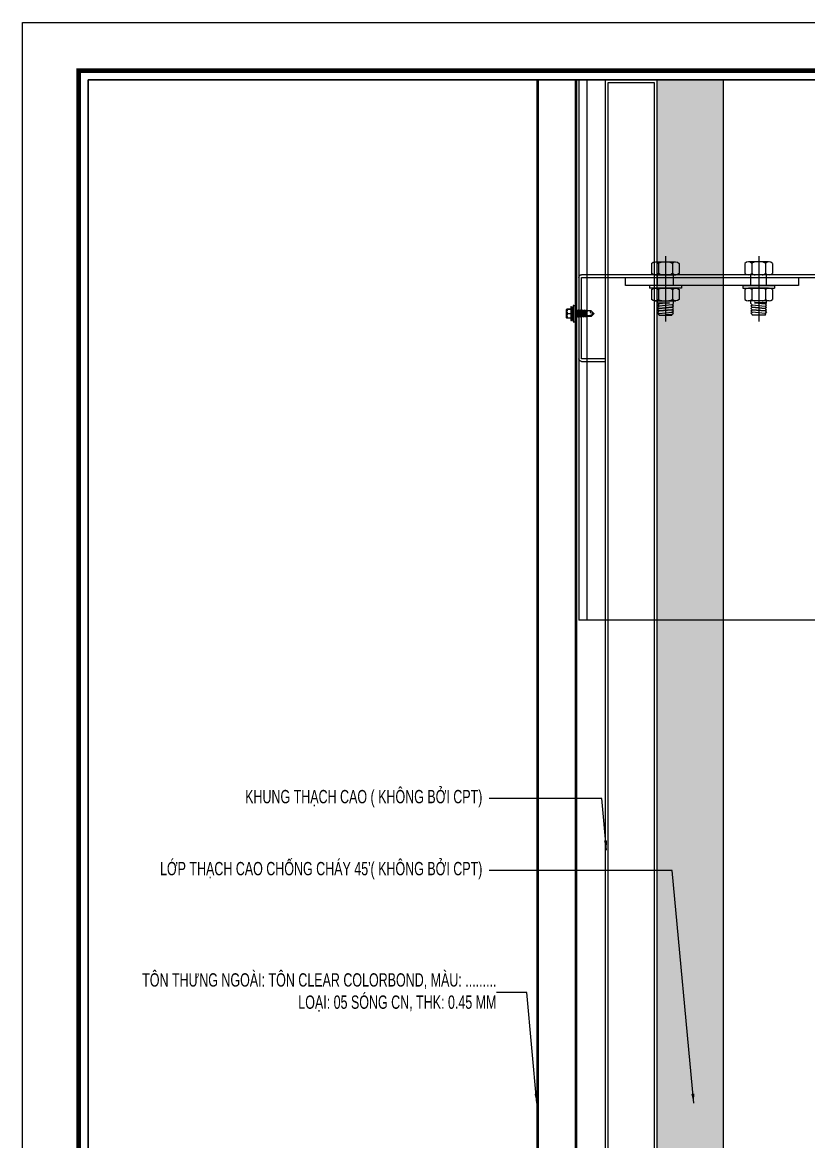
# Model space of a CAD drawing. Header units: inches. Extents: x 315041 to 662841, y -45540 to -35018.
# Drawn here: x 333767.4 to 333915, y -36900 to -36690 of the extents above; entities that cross this region are included whole.
import ezdxf

# ---------------------------------------------------------------- set-up
doc = ezdxf.new("R2010")
doc.units = ezdxf.units.IN
doc.header["$MEASUREMENT"] = 0
doc.linetypes.add('CENTER2', pattern=[28.575, 19.05, -3.175, 3.175, -3.175])
for name, color, linetype in [('2', 2, 'Continuous'), ('251', 251, 'Continuous'), ('3', 3, 'Continuous'), ('5', 5, 'Continuous'), ('7', 7, 'Continuous'), ('8', 8, 'Continuous'), ('BAO KHUNG', 31, 'Continuous'), ('STRUCTURE', 1, 'Continuous')]:
    doc.layers.add(name, color=color, linetype=linetype)
doc.styles.add('ST1H', font='vnshxh.shx', dxfattribs={"width": 0.7})
doc.dimstyles.new('3', dxfattribs={"dimtxt": 3.5, "dimasz": 1.8, "dimexe": 1, "dimexo": 0, "dimgap": 1, "dimtad": 1, "dimdec": 0, "dimlfac": 3, "dimzin": 0, "dimdsep": 46, "dimtxsty": 'ST1H', "dimblk": 'OBLIQUE', "dimcen": 1, "dimdle": 1, "dimclrd": 8, "dimclre": 8, "dimclrt": 3, "dimadec": 0, "dimazin": 0, "dimtfac": 1, "dimtdec": 0, "dimtix": 1, "dimtofl": 0, "dimtmove": 1, "dimatfit": 3, "dimfxl": 0.18, "dimtolj": 1, "dimtzin": 0, "dimlwd": -1, "dimlwe": -1, "dimarcsym": 1})

# ---------------------------------------------------------------- blocks, each defined once
blk = doc.blocks.new('*U158')
at = {"layer": '251'}
h = blk.add_hatch(color=256, dxfattribs=at)
h.paths.add_polyline_path([(-0.0533, -0.0404), (-0.0533, -0.0433, -0.192582), (-0.0476, -0.0289, -0.192582), (-0.0533, -0.0144)])
h.paths.add_polyline_path([(-0.0533, 0.0144, -0.192582), (-0.0476, 0.0289, -0.192582), (-0.0533, 0.0433)])
h = blk.add_hatch(color=256, dxfattribs=at)
h.paths.add_polyline_path([(0.0559, -0.0404), (0.0559, -0.0433, -0.192582), (0.0617, -0.0289, -0.192582), (0.0559, -0.0144)])
h.paths.add_polyline_path([(0.0559, 0.0144, -0.192582), (0.0617, 0.0289, -0.192582), (0.0559, 0.0433)])
at = {"layer": '5', "linetype": 'CENTER2', "ltscale": 0.2}
blk.add_line((-0.0773, 0), (0.1944, 0), dxfattribs=at)
at = {"layer": '8'}
for p, q in [((-0.0476, 0.0578), (-0.0058, 0.0578)), ((0.0444, -0.0664), (0.0444, 0.0664)), ((0.0444, 0.0664), (0.0559, 0.0664)), ((0.0559, -0.0664), (0.0559, 0.0664)), ((0.0617, 0.0578), (0.1034, 0.0578)), ((-0.0533, 0.0404), (-0.0533, -0.0404)), ((-0.0476, 0.0289), (-0.0058, 0.0289)), ((0, 0.0433), (0, -0.0433)), ((0.0444, 0.0333), (0, 0.0333)), ((0.0559, 0.0404), (0.0559, -0.0404)), ((0.0617, 0.0289), (0.1034, 0.0289)), ((0.1092, 0.0433), (0.1092, -0.0433)), ((0.1168, 0.0333), (0.1092, 0.0333)), ((0.1211, 0.0267), (0.1168, 0.0333)), ((0.1168, 0.0333), (0.1168, -0.0167)), ((0.1168, -0.0167), (0.1211, 0.0267)), ((0.1268, 0.0333), (0.1211, 0.0267)), ((0.1311, 0.0267), (0.1268, 0.0333)), ((0.1639, 0.03), (0.1611, 0.0267)), ((0.1691, 0.0267), (0.1639, 0.03)), ((0.1658, -0.0267), (0.1674, 0)), ((0.1691, 0), (0.1674, 0)), ((0.1674, 0), (0.1691, 0)), ((0.1691, 0.0267), (0.1691, -0.0267)), ((-0.0476, -0.0289), (-0.0058, -0.0289)), ((-0.0476, -0.0289), (-0.0058, -0.0289)), ((0.0444, -0.0333), (0, -0.0333)), ((0.0617, -0.0289), (0.1034, -0.0289)), ((0.0617, -0.0289), (0.1034, -0.0289)), ((0.1201, -0.0333), (0.1092, -0.0333)), ((0.1258, -0.0267), (0.1201, -0.0333)), ((0.1601, -0.0333), (0.1558, -0.0267)), ((0.1658, -0.0267), (0.1601, -0.0333)), ((0.1658, -0.0267), (0.1691, -0.0267)), ((-0.0476, -0.0578), (-0.0058, -0.0578)), ((0.0444, -0.0664), (0.0559, -0.0664)), ((0.0617, -0.0578), (0.1034, -0.0578))]:
    blk.add_line(p, q, dxfattribs=at)
for points in [[(0.1358, -0.0267), (0.1301, -0.0333), (0.1258, -0.0267), (0.1311, 0.0267), (0.1368, 0.0333), (0.1411, 0.0267)], [(0.1458, -0.0267), (0.1401, -0.0333), (0.1358, -0.0267), (0.1411, 0.0267), (0.1468, 0.0333), (0.1511, 0.0267)], [(0.1558, -0.0267), (0.1501, -0.0333), (0.1458, -0.0267), (0.1511, 0.0267), (0.1568, 0.0333), (0.1611, 0.0267)]]:
    blk.add_lwpolyline(points, close=True, dxfattribs=at)
for centre, start, end in [((-0.0324, 0.0433), 136.3972, 223.6028), ((-0.0209, 0.0433), 316.3972, 43.6028), ((0.0768, 0.0433), 136.3972, 223.6028), ((0.0883, 0.0433), 316.3972, 43.6028), ((-0.0324, 0.0144), 136.3972, 180), ((-0.0209, 0.0144), 0, 43.6028), ((0.0768, 0.0144), 136.3972, 180), ((0.0883, 0.0144), 0, 43.6028), ((-0.0324, -0.0144), 180, 223.6028), ((-0.0324, -0.0433), 136.3972, 223.6028), ((-0.0209, -0.0144), 316.3972, 0), ((-0.0209, -0.0433), 316.3972, 43.6028), ((0.0768, -0.0144), 180, 223.6028), ((0.0768, -0.0433), 136.3972, 223.6028), ((0.0883, -0.0144), 316.3972, 0), ((0.0883, -0.0433), 316.3972, 43.6028)]:
    blk.add_arc(centre, 0.0209, start, end, dxfattribs=at)
blk = doc.blocks.new('*U159')
at = {"layer": '251'}
h = blk.add_hatch(color=256, dxfattribs=at)
h.paths.add_polyline_path([(-0.0533, -0.0404), (-0.0533, -0.0433, -0.192582), (-0.0476, -0.0289, -0.192582), (-0.0533, -0.0144)])
h.paths.add_polyline_path([(-0.0533, 0.0144, -0.192582), (-0.0476, 0.0289, -0.192582), (-0.0533, 0.0433)])
h = blk.add_hatch(color=256, dxfattribs=at)
h.paths.add_polyline_path([(0.0559, -0.0404), (0.0559, -0.0433, -0.192582), (0.0617, -0.0289, -0.192582), (0.0559, -0.0144)])
h.paths.add_polyline_path([(0.0559, 0.0144, -0.192582), (0.0617, 0.0289, -0.192582), (0.0559, 0.0433)])
at = {"layer": '5', "linetype": 'CENTER2', "ltscale": 0.2}
blk.add_line((-0.0773, 0), (0.1944, 0), dxfattribs=at)
at = {"layer": '8'}
for p, q in [((-0.0476, 0.0578), (-0.0058, 0.0578)), ((0.0444, -0.0664), (0.0444, 0.0664)), ((0.0444, 0.0664), (0.0559, 0.0664)), ((0.0559, -0.0664), (0.0559, 0.0664)), ((0.0617, 0.0578), (0.1034, 0.0578)), ((-0.0533, 0.0404), (-0.0533, -0.0404)), ((-0.0476, 0.0289), (-0.0058, 0.0289)), ((0, 0.0433), (0, -0.0433)), ((0.0444, 0.0333), (0, 0.0333)), ((0.0559, 0.0404), (0.0559, -0.0404)), ((0.0617, 0.0289), (0.1034, 0.0289)), ((0.1092, 0.0433), (0.1092, -0.0433)), ((0.1168, 0.0333), (0.1092, 0.0333)), ((0.1211, 0.0267), (0.1168, 0.0333)), ((0.1168, 0.0333), (0.1168, -0.0167)), ((0.1168, -0.0167), (0.1211, 0.0267)), ((0.1268, 0.0333), (0.1211, 0.0267)), ((0.1311, 0.0267), (0.1268, 0.0333)), ((0.1639, 0.03), (0.1611, 0.0267)), ((0.1691, 0.0267), (0.1639, 0.03)), ((0.1658, -0.0267), (0.1674, 0)), ((0.1691, 0), (0.1674, 0)), ((0.1674, 0), (0.1691, 0)), ((0.1691, 0.0267), (0.1691, -0.0267)), ((-0.0476, -0.0289), (-0.0058, -0.0289)), ((-0.0476, -0.0289), (-0.0058, -0.0289)), ((0.0444, -0.0333), (0, -0.0333)), ((0.0617, -0.0289), (0.1034, -0.0289)), ((0.0617, -0.0289), (0.1034, -0.0289)), ((0.1201, -0.0333), (0.1092, -0.0333)), ((0.1258, -0.0267), (0.1201, -0.0333)), ((0.1601, -0.0333), (0.1558, -0.0267)), ((0.1658, -0.0267), (0.1601, -0.0333)), ((0.1658, -0.0267), (0.1691, -0.0267)), ((-0.0476, -0.0578), (-0.0058, -0.0578)), ((0.0444, -0.0664), (0.0559, -0.0664)), ((0.0617, -0.0578), (0.1034, -0.0578))]:
    blk.add_line(p, q, dxfattribs=at)
for points in [[(0.1358, -0.0267), (0.1301, -0.0333), (0.1258, -0.0267), (0.1311, 0.0267), (0.1368, 0.0333), (0.1411, 0.0267)], [(0.1458, -0.0267), (0.1401, -0.0333), (0.1358, -0.0267), (0.1411, 0.0267), (0.1468, 0.0333), (0.1511, 0.0267)], [(0.1558, -0.0267), (0.1501, -0.0333), (0.1458, -0.0267), (0.1511, 0.0267), (0.1568, 0.0333), (0.1611, 0.0267)]]:
    blk.add_lwpolyline(points, close=True, dxfattribs=at)
for centre, start, end in [((-0.0324, 0.0433), 136.3972, 223.6028), ((-0.0209, 0.0433), 316.3972, 43.6028), ((0.0768, 0.0433), 136.3972, 223.6028), ((0.0883, 0.0433), 316.3972, 43.6028), ((-0.0324, 0.0144), 136.3972, 180), ((-0.0209, 0.0144), 0, 43.6028), ((0.0768, 0.0144), 136.3972, 180), ((0.0883, 0.0144), 0, 43.6028), ((-0.0324, -0.0144), 180, 223.6028), ((-0.0324, -0.0433), 136.3972, 223.6028), ((-0.0209, -0.0144), 316.3972, 0), ((-0.0209, -0.0433), 316.3972, 43.6028), ((0.0768, -0.0144), 180, 223.6028), ((0.0768, -0.0433), 136.3972, 223.6028), ((0.0883, -0.0144), 316.3972, 0), ((0.0883, -0.0433), 316.3972, 43.6028)]:
    blk.add_arc(centre, 0.0209, start, end, dxfattribs=at)
blk = doc.blocks.new('Short_Self_drilling')
at = {"layer": 'STRUCTURE', "color": 1, "linetype": 'Continuous'}
for p, q in [((6.43, 1.74), (-6.43, 1.73)), ((5.14, 3.76), (-5.14, 3.75)), ((-2.57, 2.9), (-5.14, 2.9)), ((-3.43, 3.75), (-3.43, 6.75)), ((3, 7.19), (-3, 7.18)), ((2.57, 2.9), (-2.57, 2.9)), ((-2.14, 2.8), (-2.14, 2.9)), ((6.25, 0), (0, 0)), ((2.15, 2.8), (2.15, 2.9)), ((2.16, -0.5), (2.15, 0.01)), ((5.14, 2.9), (2.57, 2.9)), ((3.43, 3.76), (3.42, 6.76)), ((2.99, -1.17), (-2.7, -0.23)), ((2.99, -2.7), (-2.7, -1.76)), ((2.99, -4.23), (-2.7, -3.28)), ((2.99, -5.75), (-2.7, -4.81)), ((2.99, -7.28), (-2.7, -6.33)), ((-1.91, -7.99), (-2.7, -7.86)), ((-2.14, -1.38), (-2.14, -0.87)), ((-2.14, -2.91), (-2.14, -2.39)), ((-2.14, -4.43), (-2.14, -3.92)), ((-2.13, -5.96), (-2.14, -5.44)), ((-2.14, -12.33), (-2.14, -8.48)), ((-2.13, -7.49), (-2.13, -6.97)), ((3, -8.8), (-1.14, -8.12)), ((2.16, -2.03), (2.16, -1.51)), ((2.16, -3.55), (2.16, -3.04)), ((2.16, -5.08), (2.16, -4.56)), ((2.16, -6.6), (2.16, -6.09)), ((2.16, -8.13), (2.16, -7.61)), ((2.15, -12.31), (2.15, -9.14))]:
    blk.add_line(p, q, dxfattribs=at)
blk.add_lwpolyline([(6.43, 1.31), (6.43, 1.74), (2.14, 2.81), (-2.14, 2.8), (-6.43, 1.73), (-6.43, 1.3)], close=True, dxfattribs=at)
for points in [[(-6.43, 1.3, -0.088869), (-6.25, 0), (0, 0)], [(-0.13, 3.76), (-0.33, 6.23, 0.338878), (-3.14, 6.23), (-3.33, 3.75)], [(3.3, 3.76), (3.1, 6.23, 0.338878), (0.29, 6.23), (0.1, 3.76)], [(-0.08, -14.04), (-1.04, -12.24, -0.148657), (-1.4, -11.2), (-1.95, -7.72, -0.815006), (-1.21, -7.77, 0.150833), (-0.85, -8.68)], [(2.15, -12.31), (0.17, -14.24, -0.333596), (-0.17, -14.24), (-2.14, -12.33)], [(2.15, -12.31), (1.71, -11.7, 0.52242), (0.88, -11.71), (-0.17, -14.24)]]:
    blk.add_lwpolyline(points, format="xyb", dxfattribs=at)
for points in [[(2.99, -1.17), (2.16, -1.51), (-2.14, -0.85), (-2.7, -0.23), (-2.36, 0)], [(2.99, -2.7), (2.16, -3.04), (-2.14, -2.37), (-2.7, -1.76), (-2.14, -1.38), (2.16, -2.03), (2.99, -2.7)], [(2.99, -4.23), (2.16, -4.56), (-2.14, -3.9), (-2.7, -3.28), (-2.14, -2.91), (2.16, -3.55), (2.99, -4.23)], [(2.99, -5.75), (2.16, -6.09), (-2.14, -5.43), (-2.7, -4.81), (-2.14, -4.43), (2.16, -5.08), (2.99, -5.75)], [(2.99, -7.28), (2.16, -7.62), (-2.14, -6.95), (-2.7, -6.33), (-2.13, -5.96), (2.16, -6.6), (2.99, -7.28)], [(-1.82, -8.53), (-2.14, -8.48), (-2.7, -7.86), (-2.13, -7.49), (-1.83, -7.53)], [(-1.26, -7.62), (2.16, -8.13), (3, -8.8)], [(-1.18, 0), (2.16, -0.5), (2.99, -1.17)], [(3, -8.8), (2.16, -9.14), (-0.85, -8.68)]]:
    blk.add_lwpolyline(points, dxfattribs=at)
for centre, radius, start, end in [((-4.99, 3.32), 0.455, 109.79487, 250.26739), ((-3, 6.75), 0.429, 90.03113, 180.03113), ((3, 6.76), 0.429, 0.03113, 90.03113), ((5.07, 3.33), 0.435, 279.72757, 80.33469), ((9.99, 0.17), 3.74, 162.29632, 182.61031)]:
    blk.add_arc(centre, radius, start, end, dxfattribs=at)
blk = doc.blocks.new('A$C75D82031')
at = {"layer": '2', "color": 157, "linetype": 'Continuous'}
blk.add_lwpolyline([(0, 420), (594, 420), (594, 0), (0, 0)], close=True, dxfattribs=at)
at = {"layer": '7', "color": 147, "linetype": 'Continuous'}
blk.add_lwpolyline([(12.33, 57.61), (581.67, 57.61), (581.67, 409.19), (12.33, 409.19)], close=True, dxfattribs=at)
at = {"layer": 'BAO KHUNG', "color": 167, "linetype": 'Continuous', "const_width": 0.871}
blk.add_lwpolyline([(10.59, 9.07), (583.41, 9.07), (583.41, 410.93), (10.59, 410.93)], close=True, dxfattribs=at)
blk = doc.blocks.new('_Oblique')
at = {"color": 0, "linetype": 'ByBlock', "lineweight": -2}
blk.add_line((-0.5, -0.5), (0.5, 0.5), dxfattribs=at)

msp = doc.modelspace()

# ---------------------------------------------------------------- hatches: boundary and pattern name
h = msp.add_hatch()
h.set_pattern_fill('HOUND', color=8, scale=11.25, angle=90, style=0)
h.set_pattern_definition([(90, (308078.87256, -284383.17596), (-0.703125, 2.8125), [11.25, -5.625]), (180, (308078.87256, -284383.17596), (2.8125, -0.703125), [11.25, -5.625])])
h.paths.add_polyline_path([(333899.0022, -37052.4169), (333899.0022, -36700.8371), (333886.5022, -36700.8371), (333886.5022, -37052.4169)])

# ---------------------------------------------------------------- linework, layer by layer
at = {"color": 94, "ltscale": 50}
for p, q in [((333921.3772, -36737.3796), (333872.3772, -36737.3796)), ((333871.8772, -36737.8796), (333871.8772, -36753.1296)), ((333872.3772, -36753.1296), (333872.3772, -36737.8796)), ((333872.3772, -36737.8796), (333921.3772, -36737.8796)), ((333876.8772, -36753.1296), (333872.3772, -36753.1296)), ((333872.3772, -36753.6296), (333876.8772, -36753.6296)), ((333876.8772, -36753.6296), (333876.8772, -36753.1296))]:
    msp.add_line(p, q, dxfattribs=at)
at = {"color": 8}
for points in [[(333779.7734, -36700.8371), (334349.1113, -36700.8371), (334349.1113, -37052.4169), (333779.7734, -37052.4169)], [(333899.0022, -37052.4169), (333899.0022, -36700.8371), (333886.5022, -36700.8371), (333886.5022, -37052.4169)]]:
    msp.add_lwpolyline(points, close=True, dxfattribs=at)
at = {"color": 1, "true_color": 0xfa051e}
for points in [[(333886.5022, -36700.8371), (333886.5022, -37052.4169), (333876.8772, -37052.4169), (333876.8772, -36700.8371)], [(333886.0022, -36701.3371), (333886.0022, -37051.9169), (333877.3772, -37051.9169), (333877.3772, -36701.3371)]]:
    msp.add_lwpolyline(points, close=True, dxfattribs=at)
at = {"color": 94, "ltscale": 50, "extrusion": (0, 0, -1)}
for centre, major_axis, start_param, end_param in [((333872.3772, -36737.8796), (-0.3536, 0.3536), 5.49778714, 7.06858347), ((333872.3772, -36753.1296), (0.3536, 0.3536), 2.35619449, 3.92699082)]:
    msp.add_ellipse(centre, major_axis=major_axis, ratio=1, start_param=start_param, end_param=end_param, dxfattribs=at)
at = {"layer": '3'}
for points in [[(333864.0067, -36700.8371), (333864.0067, -37052.4169)], [(333864.2567, -36700.8371), (333864.2567, -37052.4169)], [(333871.2522, -37037.7323), (333871.2522, -36700.8371)], [(333871.5022, -37037.7323), (333871.5022, -36700.8371)]]:
    msp.add_lwpolyline(points, dxfattribs=at)
at = {"layer": '5'}
for p, q in [((333880.6272, -36739.3796), (333880.6272, -36737.8796)), ((333880.6272, -36737.8796), (333913.1272, -36737.8796)), ((333913.1272, -36739.3796), (333880.6272, -36739.3796)), ((333913.1272, -36737.8796), (333913.1272, -36739.3796))]:
    msp.add_line(p, q, dxfattribs=at)
at = {"layer": '8', "color": 2}
for p, q in [((333871.8772, -36700.8371), (333871.8772, -36802.1741)), ((333873.3772, -36700.8371), (333873.3772, -36802.1741)), ((333938.1223, -36802.1741), (333871.8772, -36802.1741))]:
    msp.add_line(p, q, dxfattribs=at)

# ---------------------------------------------------------------- block references
at = {"color": 1}
msp.add_blockref('A$C75D82031', (333767.4423, -37110.027), dxfattribs=at)
at = {"color": 1, "xscale": 0.2400000000182085, "yscale": 0.2399999998742715, "zscale": 0.2399999999999999, "rotation": 89.96887261194802}
msp.add_blockref('Short_Self_drilling', (333871.2522, -36744.6852), dxfattribs=at)
at = {"layer": '251', "color": 147, "extrusion": (0, 0, -1), "xscale": 44.99999999987631, "yscale": 45.00000000082036, "zscale": -44.99999999998181, "rotation": 269.9999999481214}
msp.add_blockref('*U159', (-333888.1272, -36737.3796), dxfattribs=at)
at = {"layer": '251', "color": 147, "xscale": 44.99999999987631, "yscale": 45.00000000082036, "zscale": 45, "rotation": 269.9999999481214}
msp.add_blockref('*U158', (333905.6272, -36737.3796), dxfattribs=at)

# ---------------------------------------------------------------- leaders
at = {"color": 9}
msp.add_leader([(333893.4361, -36892.8387), (333889.4176, -36849.1803), (333853.7726, -36849.1803)], dimstyle='3', override={"dimgap": 1, "dimtad": 0}, dxfattribs=at)

# ---------------------------------------------------------------- next in the draw order: texts
at = {"layer": '3', "char_height": 2.5, "attachment_point": 6, "style": 'ST1H', "bg_fill": 2}
for s, insert in [("\\A1;líP TH¹CH CAO CHèNG CH¸Y 45'( KH¤NG BëI cpt)", (333853.7726, -36849.1803)), ('\\A1;t«n th\xadng NGOµI: T¤N CLEAR COLORBOND, mµu: .........\\PlO¹I: 05 SãNG CN, THK: 0.45 MM', (333856.4182, -36872.051))]:
    msp.add_mtext(s, dxfattribs=dict(at, insert=insert))

# ---------------------------------------------------------------- next in the draw order: leaders
at = {"color": 9}
for points in [[(333877.0613, -36845.333), (333876.172, -36835.6712), (333853.7726, -36835.6712)], [(333864.0067, -36892.8387), (333862.0933, -36872.051), (333856.4182, -36872.051)]]:
    msp.add_leader(points, dimstyle='3', override={"dimgap": 1, "dimtad": 0}, dxfattribs=at)

# ---------------------------------------------------------------- next in the draw order: texts
at = {"layer": '3', "insert": (333853.7726, -36835.6712), "char_height": 2.5, "attachment_point": 6, "style": 'ST1H', "bg_fill": 2}
msp.add_mtext('\\A1; khung TH¹CH CAO ( KH¤NG BëI cpt)', dxfattribs=at)

doc.saveas('drawing.dxf')
